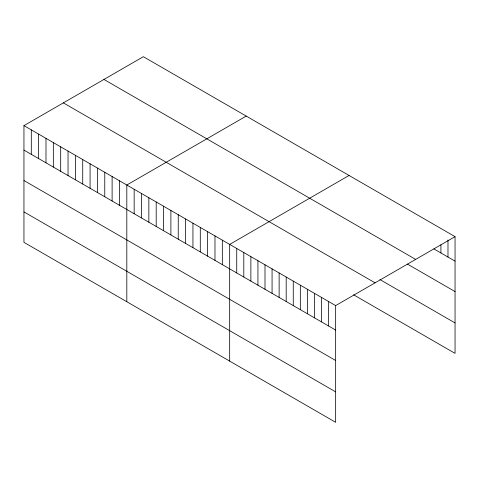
<?xml version="1.0" encoding="UTF-8"?>
<svg xmlns="http://www.w3.org/2000/svg" width="479" height="479" viewBox="0 0 479 479"><rect width="100%" height="100%" fill="white"/><g stroke="black" fill="none" stroke-linecap="round" stroke-linejoin="round"><path stroke-width="0.72" d="M23.95 125.63L335.653 305.59L335.653 422.304L23.95 242.344L23.95 125.63L143.347 56.696L455.05 236.656L455.05 353.37L353.568 294.783M246.206 116.086L126.815 185.014L126.815 301.728M349.071 175.47L229.675 244.404L229.675 361.118M335.653 305.59L455.05 236.656M433.854 248.894L455.05 261.133M103.943 79.442L415.652 259.402M407.521 264.133L455.05 291.573M379.901 279.544L455.05 322.936M63.348 102.877L375.057 282.844M23.95 150.101L335.653 330.067M23.95 180.541L335.653 360.501M23.95 211.904L335.653 391.864M447.985 239.997L447.985 257.055M440.919 244.817L440.919 252.972M328.588 301.513L328.588 325.983M321.523 297.429L321.523 321.906M314.458 293.352L314.458 317.828M307.392 289.274L307.392 313.745M300.327 285.191L300.327 309.668M293.262 281.113L293.262 305.59M286.197 277.036L286.197 301.513M279.131 272.958L279.131 297.429M272.066 268.875L272.066 293.352M265.001 264.797L265.001 289.274M257.936 260.72L257.936 285.197M250.87 256.642L250.87 281.113M243.805 252.559L243.805 277.036M236.74 248.481L236.74 272.958M222.328 240.159L222.328 264.636M214.981 235.919L214.981 260.39M207.635 231.674L207.635 256.151M200.288 227.435L200.288 251.912M192.941 223.19L192.941 247.667M185.595 218.951L185.595 243.428M178.242 214.706L178.242 239.183M170.895 210.467L170.895 234.944M163.549 206.221L163.549 230.698M156.202 201.982L156.202 226.459M148.855 197.743L148.855 222.214M141.509 193.498L141.509 217.975M134.162 189.259L134.162 213.73M119.469 180.775L119.469 205.246M112.116 176.529L112.116 201.006M104.769 172.29L104.769 196.761M97.423 168.045L97.423 192.522M90.076 163.806L90.076 188.283M82.729 159.561L82.729 184.038M75.383 155.322L75.383 179.799M68.036 151.077L68.036 175.553M60.689 146.837L60.689 171.314M53.337 142.592L53.337 167.069M45.99 138.353L45.99 162.83M38.643 134.114L38.643 158.585M31.297 129.869L31.297 154.346"/></g></svg>
